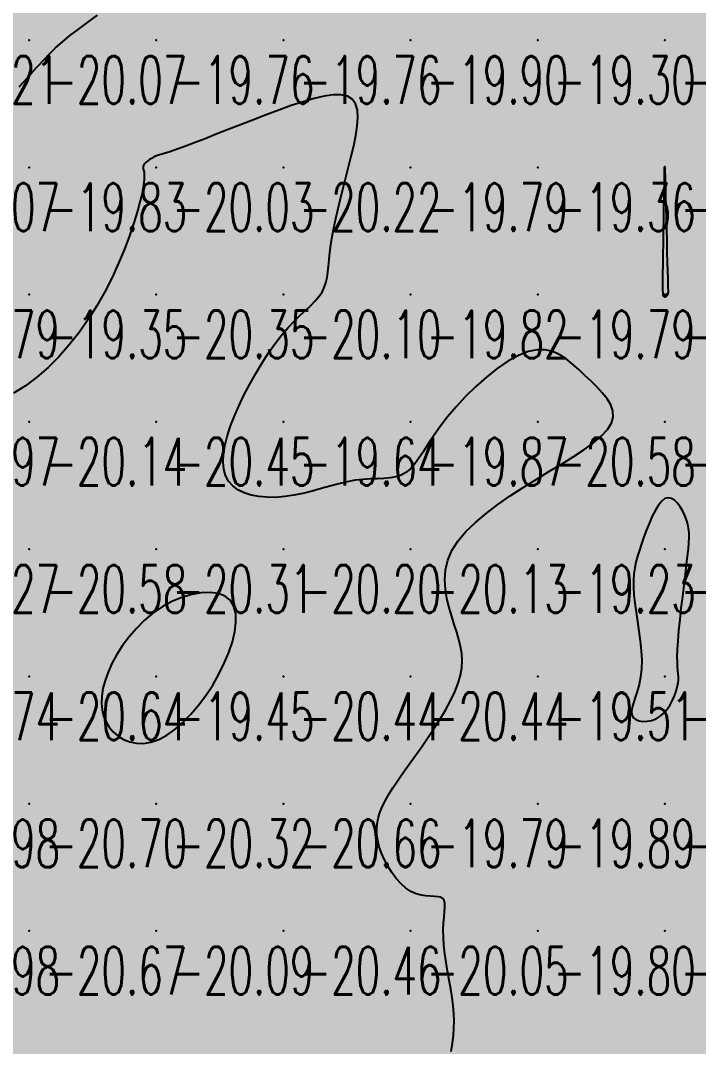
# Model space of a CAD drawing. Header units: millimetres. Extents: x 88261 to 90953, y 390274 to 392322.
# Drawn here: x 89189.6 to 89242.9, y 391238.2 to 391318.8 of the extents above; entities that cross this region are included whole.
import ezdxf
from ezdxf.enums import TextEntityAlignment as Align

# ---------------------------------------------------------------- set-up
doc = ezdxf.new("R2010")
doc.units = ezdxf.units.MM
doc.header["$LTSCALE"] = 25
for name, color, linetype in [('CN_03_00', 7, 'Continuous'), ('CN_04_00', 242, 'Continuous'), ('COTEAlt', 7, 'Continuous'), ('TN_COLORIAGE', 7, 'Continuous')]:
    doc.layers.add(name, color=color, linetype=linetype)
doc.styles.add('Simplex 1.0', font='Simplex.shx', dxfattribs={"width": 0.99, "height": 2.5})
doc.styles.get("Standard").update_dxf_attribs({"font": 'times.ttf'})

# ---------------------------------------------------------------- blocks, each defined once
blk = doc.blocks.new('COTE')
at = {"color": 0}
blk.add_point((0, 0), dxfattribs=at)
at = {"layer": 'COTEAlt'}
blk.add_attdef('ALT', text='', height=3.75, dxfattribs=at).set_placement((1.25, -1.25), align=Align.TOP_LEFT)

msp = doc.modelspace()

# ---------------------------------------------------------------- linework, layer by layer
at = {"layer": 'CN_03_00', "elevation": -19, "flags": 128}
msp.add_lwpolyline([(89240.308, 391297.084), (89240.338, 391297.098), (89240.368, 391297.117), (89240.399, 391297.138), (89240.428, 391297.163), (89240.455, 391297.19), (89240.479, 391297.218), (89240.498, 391297.248), (89240.512, 391297.282), (89240.522, 391297.336), (89240.526, 391297.427), (89240.526, 391297.573), (89240.522, 391297.795), (89240.514, 391298.108), (89240.502, 391298.533), (89240.486, 391299.087), (89240.467, 391299.78), (89240.446, 391300.583), (89240.424, 391301.459), (89240.401, 391302.37), (89240.378, 391303.28), (89240.356, 391304.15), (89240.336, 391304.943), (89240.319, 391305.623), (89240.306, 391306.16), (89240.295, 391306.564), (89240.288, 391306.855), (89240.283, 391307.051), (89240.279, 391307.172), (89240.276, 391307.235), (89240.274, 391307.261), (89240.273, 391307.268), (89240.271, 391307.271), (89240.268, 391307.275), (89240.265, 391307.278), (89240.262, 391307.28), (89240.258, 391307.282), (89240.254, 391307.283), (89240.249, 391307.284), (89240.244, 391307.282), (89240.239, 391307.28), (89240.233, 391307.276), (89240.227, 391307.272), (89240.222, 391307.267), (89240.217, 391307.261), (89240.213, 391307.256), (89240.209, 391307.25), (89240.207, 391307.245), (89240.206, 391307.237), (89240.206, 391307.209), (89240.206, 391307.144), (89240.205, 391307.02), (89240.203, 391306.819), (89240.199, 391306.521), (89240.193, 391306.106), (89240.184, 391305.556), (89240.172, 391304.859), (89240.157, 391304.046), (89240.14, 391303.155), (89240.123, 391302.225), (89240.107, 391301.293), (89240.092, 391300.4), (89240.08, 391299.584), (89240.072, 391298.882), (89240.069, 391298.326), (89240.07, 391297.903), (89240.075, 391297.597), (89240.083, 391297.387), (89240.093, 391297.254), (89240.105, 391297.179), (89240.119, 391297.142), (89240.133, 391297.125), (89240.147, 391297.112), (89240.162, 391297.099), (89240.178, 391297.088), (89240.195, 391297.079), (89240.213, 391297.073), (89240.233, 391297.069), (89240.255, 391297.07), (89240.28, 391297.075), (89240.308, 391297.084)], close=True, dxfattribs=at)
at = {"layer": 'CN_04_00', "elevation": -20, "flags": 128}
for points in [[(89189.46, 391313.578), (89190.006, 391314.174), (89190.498, 391314.718), (89190.956, 391315.223), (89191.399, 391315.701), (89191.848, 391316.163), (89192.323, 391316.621), (89192.843, 391317.086), (89193.429, 391317.571), (89194.095, 391318.084), (89194.835, 391318.624), (89195.639, 391319.188)], [(89223.438, 391237.772), (89223.543, 391238.414), (89223.616, 391239.016), (89223.657, 391239.596), (89223.667, 391240.169), (89223.645, 391240.75), (89223.592, 391241.357), (89223.51, 391242.001), (89223.405, 391242.675), (89223.287, 391243.369), (89223.166, 391244.07), (89223.05, 391244.768), (89222.95, 391245.453), (89222.873, 391246.112), (89222.829, 391246.735), (89222.825, 391247.312), (89222.848, 391247.839), (89222.886, 391248.313), (89222.924, 391248.731), (89222.949, 391249.09), (89222.946, 391249.387), (89222.901, 391249.62), (89222.801, 391249.785), (89222.635, 391249.884), (89222.408, 391249.933), (89222.129, 391249.953), (89221.808, 391249.963), (89221.454, 391249.986), (89221.075, 391250.041), (89220.681, 391250.15), (89220.282, 391250.331), (89219.884, 391250.601), (89219.498, 391250.95), (89219.128, 391251.362), (89218.782, 391251.823), (89218.468, 391252.318), (89218.192, 391252.832), (89217.962, 391253.349), (89217.785, 391253.854), (89217.665, 391254.336), (89217.6, 391254.794), (89217.587, 391255.233), (89217.621, 391255.656), (89217.697, 391256.066), (89217.812, 391256.467), (89217.962, 391256.862), (89218.142, 391257.256), (89218.349, 391257.651), (89218.584, 391258.055), (89218.847, 391258.474), (89219.14, 391258.916), (89219.465, 391259.386), (89219.822, 391259.892), (89220.213, 391260.44), (89220.64, 391261.038), (89221.101, 391261.689), (89221.582, 391262.383), (89222.067, 391263.107), (89222.542, 391263.847), (89222.989, 391264.591), (89223.393, 391265.324), (89223.737, 391266.034), (89224.006, 391266.708), (89224.188, 391267.336), (89224.287, 391267.926), (89224.315, 391268.489), (89224.279, 391269.038), (89224.189, 391269.583), (89224.055, 391270.136), (89223.886, 391270.71), (89223.692, 391271.315), (89223.485, 391271.961), (89223.284, 391272.643), (89223.112, 391273.355), (89222.994, 391274.09), (89222.95, 391274.842), (89223.005, 391275.603), (89223.181, 391276.367), (89223.501, 391277.127), (89223.979, 391277.878), (89224.603, 391278.617), (89225.348, 391279.342), (89226.193, 391280.052), (89227.116, 391280.746), (89228.094, 391281.422), (89229.105, 391282.079), (89230.127, 391282.715), (89231.137, 391283.329), (89232.114, 391283.922), (89233.036, 391284.496), (89233.881, 391285.053), (89234.626, 391285.593), (89235.25, 391286.118), (89235.732, 391286.63), (89236.048, 391287.13), (89236.186, 391287.619), (89236.161, 391288.101), (89235.998, 391288.574), (89235.721, 391289.043), (89235.355, 391289.507), (89234.925, 391289.968), (89234.454, 391290.429), (89233.966, 391290.89), (89233.482, 391291.349), (89232.996, 391291.788), (89232.499, 391292.185), (89231.98, 391292.518), (89231.43, 391292.765), (89230.84, 391292.904), (89230.198, 391292.913), (89229.496, 391292.769), (89228.729, 391292.46), (89227.912, 391292.003), (89227.067, 391291.424), (89226.214, 391290.751), (89225.376, 391290.01), (89224.572, 391289.227), (89223.824, 391288.429), (89223.154, 391287.642), (89222.575, 391286.889), (89222.078, 391286.181), (89221.646, 391285.525), (89221.263, 391284.926), (89220.913, 391284.393), (89220.577, 391283.932), (89220.242, 391283.55), (89219.889, 391283.254), (89219.504, 391283.046), (89219.087, 391282.913), (89218.637, 391282.835), (89218.154, 391282.796), (89217.638, 391282.776), (89217.091, 391282.758), (89216.513, 391282.723), (89215.903, 391282.654), (89215.263, 391282.536), (89214.598, 391282.379), (89213.913, 391282.196), (89213.212, 391282), (89212.5, 391281.806), (89211.783, 391281.626), (89211.066, 391281.475), (89210.353, 391281.366), (89209.651, 391281.311), (89208.97, 391281.312), (89208.32, 391281.371), (89207.713, 391281.49), (89207.16, 391281.671), (89206.672, 391281.913), (89206.259, 391282.219), (89205.933, 391282.59), (89205.701, 391283.027), (89205.563, 391283.526), (89205.511, 391284.085), (89205.541, 391284.699), (89205.648, 391285.365), (89205.827, 391286.08), (89206.072, 391286.839), (89206.378, 391287.639), (89206.739, 391288.474), (89207.148, 391289.332), (89207.596, 391290.196), (89208.074, 391291.051), (89208.574, 391291.882), (89209.088, 391292.674), (89209.607, 391293.41), (89210.122, 391294.075), (89210.627, 391294.659), (89211.112, 391295.17), (89211.573, 391295.621), (89212.003, 391296.025), (89212.396, 391296.394), (89212.744, 391296.743), (89213.043, 391297.082), (89213.284, 391297.427), (89213.465, 391297.788), (89213.595, 391298.17), (89213.686, 391298.578), (89213.749, 391299.017), (89213.798, 391299.489), (89213.843, 391300), (89213.897, 391300.554), (89213.971, 391301.154), (89214.076, 391301.804), (89214.21, 391302.498), (89214.368, 391303.231), (89214.546, 391303.998), (89214.74, 391304.791), (89214.946, 391305.606), (89215.16, 391306.436), (89215.376, 391307.275), (89215.59, 391308.116), (89215.786, 391308.942), (89215.948, 391309.736), (89216.059, 391310.48), (89216.104, 391311.156), (89216.064, 391311.746), (89215.924, 391312.233), (89215.667, 391312.598), (89215.281, 391312.83), (89214.774, 391312.937), (89214.159, 391312.933), (89213.448, 391312.832), (89212.655, 391312.649), (89211.79, 391312.398), (89210.868, 391312.092), (89209.901, 391311.747), (89208.902, 391311.375), (89207.889, 391310.987), (89206.883, 391310.594), (89205.903, 391310.207), (89204.968, 391309.836), (89204.097, 391309.491), (89203.311, 391309.183), (89202.627, 391308.921), (89202.061, 391308.715), (89201.602, 391308.556), (89201.233, 391308.437), (89200.939, 391308.348), (89200.703, 391308.28), (89200.51, 391308.223), (89200.343, 391308.17), (89200.187, 391308.109), (89200.028, 391308.035), (89199.869, 391307.949), (89199.715, 391307.853), (89199.572, 391307.75), (89199.445, 391307.645), (89199.341, 391307.54), (89199.263, 391307.438), (89199.219, 391307.343), (89199.21, 391307.254), (89199.227, 391307.156), (89199.257, 391307.028), (89199.287, 391306.854), (89199.305, 391306.612), (89199.297, 391306.285), (89199.25, 391305.852), (89199.153, 391305.296), (89198.994, 391304.603), (89198.773, 391303.787), (89198.49, 391302.869), (89198.147, 391301.869), (89197.745, 391300.808), (89197.285, 391299.706), (89196.769, 391298.584), (89196.197, 391297.463), (89195.572, 391296.361), (89194.895, 391295.29), (89194.171, 391294.26), (89193.403, 391293.282), (89192.594, 391292.364), (89191.747, 391291.518), (89190.866, 391290.752), (89189.953, 391290.078), (89189.016, 391289.502)]]:
    msp.add_lwpolyline(points, dxfattribs=at)
for points in [[(89240.176, 391264.365), (89240.436, 391264.667), (89240.663, 391265.004), (89240.855, 391265.361), (89241.014, 391265.725), (89241.14, 391266.083), (89241.232, 391266.419), (89241.291, 391266.721), (89241.318, 391266.98), (89241.32, 391267.213), (89241.306, 391267.444), (89241.281, 391267.695), (89241.256, 391267.989), (89241.236, 391268.349), (89241.231, 391268.799), (89241.247, 391269.36), (89241.291, 391270.047), (89241.36, 391270.839), (89241.446, 391271.703), (89241.546, 391272.609), (89241.653, 391273.526), (89241.762, 391274.424), (89241.866, 391275.27), (89241.961, 391276.034), (89242.041, 391276.694), (89242.103, 391277.257), (89242.144, 391277.74), (89242.163, 391278.16), (89242.156, 391278.533), (89242.12, 391278.877), (89242.054, 391279.206), (89241.955, 391279.539), (89241.82, 391279.886), (89241.654, 391280.233), (89241.462, 391280.56), (89241.247, 391280.848), (89241.015, 391281.077), (89240.77, 391281.228), (89240.517, 391281.28), (89240.26, 391281.215), (89240.004, 391281.019), (89239.751, 391280.708), (89239.503, 391280.305), (89239.263, 391279.83), (89239.033, 391279.307), (89238.814, 391278.757), (89238.61, 391278.204), (89238.421, 391277.668), (89238.252, 391277.166), (89238.103, 391276.691), (89237.978, 391276.23), (89237.88, 391275.769), (89237.811, 391275.294), (89237.775, 391274.793), (89237.773, 391274.253), (89237.809, 391273.659), (89237.883, 391273.003), (89237.984, 391272.296), (89238.099, 391271.553), (89238.214, 391270.789), (89238.317, 391270.019), (89238.394, 391269.259), (89238.432, 391268.523), (89238.417, 391267.828), (89238.342, 391267.185), (89238.221, 391266.597), (89238.075, 391266.064), (89237.923, 391265.585), (89237.786, 391265.16), (89237.683, 391264.789), (89237.635, 391264.472), (89237.662, 391264.208), (89237.777, 391263.998), (89237.971, 391263.842), (89238.227, 391263.742), (89238.53, 391263.698), (89238.863, 391263.711), (89239.21, 391263.784), (89239.555, 391263.917), (89239.881, 391264.111), (89240.176, 391264.365)], [(89201.07, 391262.624), (89201.708, 391263.076), (89202.344, 391263.629), (89202.97, 391264.268), (89203.575, 391264.98), (89204.151, 391265.751), (89204.687, 391266.565), (89205.174, 391267.41), (89205.602, 391268.27), (89205.962, 391269.128), (89206.241, 391269.965), (89206.431, 391270.763), (89206.519, 391271.504), (89206.497, 391272.17), (89206.352, 391272.742), (89206.075, 391273.201), (89205.661, 391273.535), (89205.126, 391273.744), (89204.496, 391273.835), (89203.792, 391273.812), (89203.038, 391273.682), (89202.257, 391273.451), (89201.473, 391273.124), (89200.709, 391272.708), (89199.984, 391272.209), (89199.307, 391271.64), (89198.681, 391271.016), (89198.11, 391270.351), (89197.598, 391269.659), (89197.148, 391268.955), (89196.766, 391268.253), (89196.454, 391267.567), (89196.217, 391266.91), (89196.053, 391266.285), (89195.961, 391265.692), (89195.941, 391265.133), (89195.992, 391264.609), (89196.111, 391264.12), (89196.298, 391263.668), (89196.552, 391263.254), (89196.871, 391262.879), (89197.25, 391262.555), (89197.682, 391262.291), (89198.162, 391262.1), (89198.684, 391261.993), (89199.242, 391261.981), (89199.829, 391262.075), (89200.441, 391262.287), (89201.07, 391262.624)]]:
    msp.add_lwpolyline(points, close=True, dxfattribs=at)
at = {"layer": 'TN_COLORIAGE', "color": 223}
for points in [[(89200.249, 391327.239, -20), (89191.582, 391327.239, -20), (89190.249, 391317.239, -20), (89190.249, 391323.784, -20)], [(89200.249, 391327.239, -20), (89200.249, 391322.219, -20), (89190.249, 391317.239, -20), (89192.519, 391317.239, -20)], [(89180.249, 391317.239, -20), (89188.73, 391325.721, -20), (89190.249, 391317.239, -20), (89190.249, 391323.784, -20)], [(89180.249, 391317.239, -20.072), (89180.249, 391307.239, -20.072), (89190.249, 391317.239, -20.072)], [(89180.249, 391307.239, -20), (89183.246, 391307.239, -20), (89190.249, 391317.239, -20), (89190.249, 391314.247, -20)], [(89192.519, 391317.239, -20.072), (89190.249, 391314.247, -20.072), (89190.249, 391317.239, -20.072)], [(89210.249, 391312.023, -20.217), (89217.091, 391314.082, -20.217), (89210.249, 391307.239, -20.217)], [(89215.386, 391307.239, -20.217), (89217.091, 391314.082, -20.217), (89210.249, 391307.239, -20.217)], [(89210.249, 391307.239, -20), (89210.249, 391312.023, -20), (89200.249, 391307.239, -20), (89201.317, 391308.307, -20)], [(89200.249, 391308.277, -20.028), (89198.808, 391307.239, -20.028), (89200.249, 391307.239, -20.028)], [(89200.249, 391308.277, -20.028), (89201.317, 391308.307, -20.028), (89200.249, 391307.239, -20.028)], [(89200.249, 391297.239, -20), (89196.775, 391297.239, -20), (89200.249, 391307.239, -20), (89199.834, 391306.824, -20)], [(89199.834, 391306.824, -20.028), (89198.808, 391307.239, -20.028), (89200.249, 391307.239, -20.028)], [(89200.249, 391307.239, -20.217), (89200.249, 391297.239, -20.217), (89210.249, 391307.239, -20.217)], [(89200.249, 391297.239, -20.217), (89210.249, 391297.239, -20.217), (89210.249, 391307.239, -20.217)], [(89210.249, 391307.239, -20), (89215.386, 391307.239, -20), (89210.249, 391297.239, -20), (89213.621, 391300.612, -20)], [(89213.621, 391300.612, -20.104), (89213.958, 391297.239, -20.104), (89210.249, 391297.239, -20.104)], [(89200.249, 391297.239, -20), (89196.775, 391297.239, -20), (89190.249, 391287.239, -20), (89190.249, 391288.998, -20)], [(89190.249, 391287.239, -20.347), (89200.249, 391287.239, -20.347), (89200.249, 391297.239, -20.347)], [(89200.249, 391297.239, -20.104), (89200.249, 391287.239, -20.104), (89210.249, 391297.239, -20.104)], [(89200.249, 391287.239, -20), (89205.781, 391287.239, -20), (89210.249, 391297.239, -20), (89210.249, 391294.993, -20)], [(89210.249, 391294.993, -20.104), (89213.958, 391297.239, -20.104), (89210.249, 391297.239, -20.104)], [(89230.249, 391294.627, -20.58), (89222.106, 391287.239, -20.58), (89230.249, 391287.239, -20.58)], [(89233.877, 391290.868, -20.58), (89230.249, 391294.627, -20.58), (89230.249, 391287.239, -20.58)], [(89233.877, 391290.868, -20.58), (89238.041, 391287.239, -20.58), (89230.249, 391287.239, -20.58)], [(89190.249, 391288.998, -20.139), (89181.949, 391287.239, -20.139), (89190.249, 391287.239, -20.139)], [(89180.249, 391277.239, -20), (89180.249, 391286.269, -20), (89190.249, 391287.239, -20), (89181.949, 391287.239, -20)], [(89180.249, 391277.239, -20.139), (89190.249, 391277.239, -20.139), (89190.249, 391287.239, -20.139)], [(89190.249, 391287.239, -20.446), (89190.249, 391277.239, -20.446), (89200.249, 391287.239, -20.446)], [(89190.249, 391277.239, -20.446), (89200.249, 391277.239, -20.446), (89200.249, 391287.239, -20.446)], [(89200.249, 391287.239, -20), (89205.781, 391287.239, -20), (89200.249, 391277.239, -20), (89204.892, 391281.882, -20)], [(89230.249, 391287.239, -20), (89222.106, 391287.239, -20), (89220.249, 391277.239, -20), (89220.249, 391282.266, -20)], [(89230.249, 391287.239, -20), (89230.249, 391282.953, -20), (89220.249, 391277.239, -20), (89221.723, 391277.239, -20)], [(89230.249, 391282.953, -20.58), (89238.041, 391287.239, -20.58), (89230.249, 391287.239, -20.58)], [(89210.249, 391280.774, -20.197), (89216.23, 391283.221, -20.197), (89210.249, 391277.239, -20.197)], [(89210.249, 391277.239, -20), (89216.23, 391283.221, -20), (89220.249, 391277.239, -20), (89220.249, 391282.266, -20)], [(89238.225, 391277.239, -20.196), (89240.249, 391282.68, -20.196), (89240.249, 391277.239, -20.196)], [(89242.339, 391279.329, -20.196), (89240.249, 391282.68, -20.196), (89240.249, 391277.239, -20.196)], [(89200.249, 391277.239, -20), (89204.892, 391281.882, -20), (89210.249, 391277.239, -20), (89210.249, 391280.774, -20)], [(89242.124, 391277.239, -20.196), (89242.339, 391279.329, -20.196), (89240.249, 391277.239, -20.196)], [(89180.249, 391277.239, -20.576), (89180.249, 391267.239, -20.576), (89190.249, 391277.239, -20.576)], [(89180.249, 391267.239, -20.576), (89190.249, 391267.239, -20.576), (89190.249, 391277.239, -20.576)], [(89190.249, 391277.239, -20.312), (89190.249, 391267.239, -20.312), (89200.249, 391277.239, -20.312)], [(89190.249, 391267.239, -20), (89195.656, 391267.239, -20), (89200.249, 391277.239, -20), (89200.249, 391273.604, -20)], [(89200.249, 391277.239, -20), (89200.249, 391273.604, -20), (89210.249, 391277.239, -20), (89207.601, 391274.591, -20)], [(89210.249, 391267.239, -20), (89205.799, 391267.239, -20), (89210.249, 391277.239, -20), (89207.601, 391274.591, -20)], [(89210.249, 391277.239, -20.134), (89210.249, 391267.239, -20.134), (89220.249, 391277.239, -20.134)], [(89210.249, 391267.239, -20.134), (89220.249, 391267.239, -20.134), (89220.249, 391277.239, -20.134)], [(89220.249, 391267.239, -20), (89223.862, 391270.853, -20), (89220.249, 391277.239, -20), (89221.723, 391277.239, -20)], [(89238.225, 391277.239, -20.196), (89237.378, 391274.368, -20.196), (89240.249, 391277.239, -20.196)], [(89240.249, 391277.239, -20), (89237.378, 391274.368, -20), (89240.249, 391267.239, -20), (89239.118, 391267.239, -20)], [(89240.249, 391277.239, -20), (89242.124, 391277.239, -20), (89240.249, 391267.239, -20), (89240.93, 391267.92, -20)], [(89223.862, 391270.853, -20.437), (89224.981, 391267.239, -20.437), (89220.249, 391267.239, -20.437)], [(89240.93, 391267.92, -20.062), (89241.641, 391267.239, -20.062), (89240.249, 391267.239, -20.062)], [(89180.249, 391267.239, -20.644), (89180.249, 391257.239, -20.644), (89190.249, 391267.239, -20.644)], [(89180.249, 391257.239, -20.644), (89190.249, 391257.239, -20.644), (89190.249, 391267.239, -20.644)], [(89190.249, 391257.239, -20), (89195.852, 391262.843, -20), (89190.249, 391267.239, -20), (89195.656, 391267.239, -20)], [(89210.249, 391267.239, -20), (89205.799, 391267.239, -20), (89200.249, 391257.239, -20), (89200.249, 391260.911, -20)], [(89200.249, 391257.239, -20.438), (89210.249, 391257.239, -20.438), (89210.249, 391267.239, -20.438)], [(89210.249, 391267.239, -20.437), (89210.249, 391257.239, -20.437), (89220.249, 391267.239, -20.437)], [(89210.249, 391257.239, -20), (89217.864, 391257.239, -20), (89220.249, 391267.239, -20), (89220.249, 391260.438, -20)], [(89224.981, 391267.239, -20.437), (89220.249, 391260.438, -20.437), (89220.249, 391267.239, -20.437)], [(89239.118, 391267.239, -20.062), (89236.651, 391263.641, -20.062), (89240.249, 391267.239, -20.062)], [(89236.651, 391263.641, -20.062), (89240.249, 391263.446, -20.062), (89240.249, 391267.239, -20.062)], [(89241.641, 391267.239, -20.062), (89240.249, 391263.446, -20.062), (89240.249, 391267.239, -20.062)], [(89190.249, 391257.239, -20), (89195.852, 391262.843, -20), (89200.249, 391257.239, -20), (89200.249, 391260.911, -20)], [(89180.249, 391257.239, -20.697), (89180.249, 391247.239, -20.697), (89190.249, 391257.239, -20.697)], [(89180.249, 391247.239, -20.697), (89190.249, 391247.239, -20.697), (89190.249, 391257.239, -20.697)], [(89190.249, 391257.239, -20.317), (89190.249, 391247.239, -20.317), (89200.249, 391257.239, -20.317)], [(89190.249, 391247.239, -20.317), (89200.249, 391247.239, -20.317), (89200.249, 391257.239, -20.317)], [(89200.249, 391257.239, -20.657), (89200.249, 391247.239, -20.657), (89210.249, 391257.239, -20.657)], [(89200.249, 391247.239, -20.657), (89210.249, 391247.239, -20.657), (89210.249, 391257.239, -20.657)], [(89210.249, 391257.239, -20), (89217.864, 391257.239, -20), (89210.249, 391247.239, -20), (89217.149, 391254.139, -20)], [(89210.249, 391247.239, -20), (89217.149, 391254.139, -20), (89220.249, 391247.239, -20), (89220.249, 391249.328, -20)], [(89220.249, 391249.328, -20.054), (89223.545, 391250.536, -20.054), (89220.249, 391247.239, -20.054)], [(89222.376, 391247.239, -20.054), (89223.545, 391250.536, -20.054), (89220.249, 391247.239, -20.054)], [(89180.249, 391247.239, -20.674), (89180.249, 391237.239, -20.674), (89190.249, 391247.239, -20.674)], [(89180.249, 391237.239, -20.674), (89190.249, 391237.239, -20.674), (89190.249, 391247.239, -20.674)], [(89190.249, 391247.239, -20.092), (89190.249, 391237.239, -20.092), (89200.249, 391247.239, -20.092)], [(89190.249, 391237.239, -20.092), (89200.249, 391237.239, -20.092), (89200.249, 391247.239, -20.092)], [(89200.249, 391247.239, -20.458), (89200.249, 391237.239, -20.458), (89210.249, 391247.239, -20.458)], [(89200.249, 391237.239, -20.458), (89210.249, 391237.239, -20.458), (89210.249, 391247.239, -20.458)], [(89210.249, 391247.239, -20.054), (89210.249, 391237.239, -20.054), (89220.249, 391247.239, -20.054)], [(89210.249, 391237.239, -20.054), (89220.249, 391237.239, -20.054), (89220.249, 391247.239, -20.054)], [(89220.249, 391237.239, -20), (89223.926, 391240.916, -20), (89220.249, 391247.239, -20), (89222.376, 391247.239, -20)], [(89223.475, 391237.239, -20.117), (89223.926, 391240.916, -20.117), (89220.249, 391237.239, -20.117)]]:
    msp.add_solid(points, dxfattribs=at)
at = {"layer": 'TN_COLORIAGE', "color": 213}
for points in [[(89207.89, 391327.239, -19.756), (89200.249, 391322.219, -19.756), (89210.249, 391327.239, -19.756), (89200.249, 391317.239, -19.756)], [(89200.249, 391317.239, -19.924), (89210.249, 391317.239, -19.924), (89210.249, 391327.239, -19.924)], [(89210.249, 391327.239, -19.571), (89210.249, 391317.239, -19.571), (89220.249, 391327.239, -19.571)], [(89210.249, 391317.239, -19.571), (89220.249, 391317.239, -19.571), (89220.249, 391327.239, -19.571)], [(89220.249, 391327.239, -19.522), (89220.249, 391317.239, -19.522), (89230.249, 391327.239, -19.522)], [(89220.249, 391317.239, -19.522), (89230.249, 391317.239, -19.522), (89230.249, 391327.239, -19.522)], [(89230.249, 391327.239, -19.694), (89230.249, 391317.239, -19.694), (89240.249, 391327.239, -19.694)], [(89230.249, 391317.239, -19.694), (89240.249, 391317.239, -19.694), (89240.249, 391327.239, -19.694)], [(89240.249, 391327.239, -19.597), (89240.249, 391317.239, -19.597), (89250.249, 391327.239, -19.597)], [(89240.249, 391317.239, -19.597), (89250.249, 391317.239, -19.597), (89250.249, 391327.239, -19.597)], [(89192.519, 391317.239, -19.756), (89200.249, 391322.219, -19.756), (89200.249, 391317.239, -19.756)], [(89190.249, 391314.247, -19.756), (89192.519, 391317.239, -19.756), (89190.249, 391307.239, -19.756), (89200.249, 391317.239, -19.756)], [(89198.808, 391307.239, -19.756), (89200.249, 391308.277, -19.756), (89190.249, 391307.239, -19.756), (89200.249, 391317.239, -19.756)], [(89201.317, 391308.307, -19.756), (89200.249, 391308.277, -19.756), (89210.249, 391317.239, -19.756), (89200.249, 391317.239, -19.756)], [(89201.317, 391308.307, -19.764), (89210.249, 391312.023, -19.764), (89210.249, 391317.239, -19.764)], [(89217.091, 391314.082, -19.764), (89210.249, 391312.023, -19.764), (89220.249, 391317.239, -19.764), (89210.249, 391317.239, -19.764)], [(89217.091, 391314.082, -19.795), (89215.386, 391307.239, -19.795), (89220.249, 391317.239, -19.795), (89220.249, 391307.239, -19.795)], [(89220.249, 391317.239, -19.3), (89220.249, 391307.239, -19.3), (89230.249, 391317.239, -19.3)], [(89220.249, 391307.239, -19.3), (89230.249, 391307.239, -19.3), (89230.249, 391317.239, -19.3)], [(89230.249, 391317.239, -19.352), (89230.249, 391307.239, -19.352), (89240.249, 391317.239, -19.352)], [(89230.249, 391307.239, -19), (89240.193, 391307.239, -19), (89240.249, 391317.239, -19), (89240.249, 391307.297, -19)], [(89250.249, 391317.239, -19), (89240.277, 391307.268, -19), (89240.249, 391317.239, -19), (89240.249, 391307.297, -19)], [(89250.249, 391317.239, -19), (89240.277, 391307.268, -19), (89250.249, 391307.239, -19), (89240.279, 391307.239, -19)], [(89190.249, 391314.247, -19.832), (89183.246, 391307.239, -19.832), (89190.249, 391307.239, -19.832)], [(89183.246, 391307.239, -19.791), (89180.249, 391304.676, -19.791), (89190.249, 391307.239, -19.791), (89180.249, 391297.239, -19.791)], [(89180.249, 391297.239, -19.832), (89190.249, 391297.239, -19.832), (89190.249, 391307.239, -19.832)], [(89198.808, 391307.239, -19.348), (89199.834, 391306.824, -19.348), (89190.249, 391307.239, -19.348), (89190.249, 391297.239, -19.348)], [(89213.621, 391300.612, -19.795), (89215.386, 391307.239, -19.795), (89220.249, 391307.239, -19.795)], [(89213.958, 391297.239, -19.795), (89213.621, 391300.612, -19.795), (89220.249, 391297.239, -19.795), (89220.249, 391307.239, -19.795)], [(89220.249, 391307.239, -19.361), (89220.249, 391297.239, -19.361), (89230.249, 391307.239, -19.361)], [(89220.249, 391297.239, -19.361), (89230.249, 391297.239, -19.361), (89230.249, 391307.239, -19.361)], [(89230.249, 391297.239, -19), (89240.223, 391307.214, -19), (89230.249, 391307.239, -19), (89240.193, 391307.239, -19)], [(89240.02, 391297.239, -19.795), (89240.223, 391307.214, -19.795), (89230.249, 391297.239, -19.795)], [(89240.521, 391297.511, -19.667), (89240.279, 391307.239, -19.667), (89250.249, 391307.239, -19.667)], [(89250.249, 391307.239, -19), (89240.521, 391297.511, -19), (89250.249, 391297.239, -19), (89240.555, 391297.239, -19)], [(89199.834, 391306.824, -19.348), (89196.775, 391297.239, -19.348), (89190.249, 391297.239, -19.348)], [(89180.249, 391297.239, -19.348), (89180.249, 391287.239, -19.348), (89190.249, 391297.239, -19.348)], [(89181.949, 391287.239, -19.348), (89190.249, 391288.998, -19.348), (89180.249, 391287.239, -19.348), (89190.249, 391297.239, -19.348)], [(89190.249, 391288.998, -19.348), (89196.775, 391297.239, -19.348), (89190.249, 391297.239, -19.348)], [(89213.958, 391297.239, -19.64), (89210.249, 391294.993, -19.64), (89220.249, 391297.239, -19.64), (89210.249, 391287.239, -19.64)], [(89210.249, 391287.239, -19.823), (89220.249, 391287.239, -19.823), (89220.249, 391297.239, -19.823)], [(89220.249, 391297.239, -19.795), (89220.249, 391287.239, -19.795), (89230.249, 391297.239, -19.795)], [(89222.106, 391287.239, -19.795), (89230.249, 391294.627, -19.795), (89220.249, 391287.239, -19.795), (89230.249, 391297.239, -19.795)], [(89230.249, 391294.627, -19), (89233.877, 391290.868, -19), (89230.249, 391297.239, -19), (89240.132, 391297.123, -19)], [(89240.132, 391297.123, -19.795), (89240.02, 391297.239, -19.795), (89230.249, 391297.239, -19.795)], [(89238.041, 391287.239, -19), (89233.877, 391290.868, -19), (89240.249, 391287.239, -19), (89240.132, 391297.123, -19)], [(89240.132, 391297.123, -19.836), (89240.249, 391297.021, -19.836), (89240.249, 391287.239, -19.836)], [(89240.249, 391287.239, -19), (89240.249, 391297.021, -19), (89250.249, 391297.239, -19), (89240.555, 391297.239, -19)], [(89240.249, 391287.239, -19.59), (89250.249, 391287.239, -19.59), (89250.249, 391297.239, -19.59)], [(89210.249, 391294.993, -19.64), (89205.781, 391287.239, -19.64), (89210.249, 391287.239, -19.64)], [(89204.892, 391281.882, -19.64), (89205.781, 391287.239, -19.64), (89210.249, 391287.239, -19.64)], [(89210.249, 391280.774, -19.64), (89204.892, 391281.882, -19.64), (89210.249, 391287.239, -19.64)], [(89216.23, 391283.221, -19.64), (89210.249, 391280.774, -19.64), (89220.249, 391287.239, -19.64), (89210.249, 391287.239, -19.64)], [(89220.249, 391282.266, -19.868), (89216.23, 391283.221, -19.868), (89220.249, 391287.239, -19.868)], [(89220.249, 391282.266, -19.868), (89222.106, 391287.239, -19.868), (89220.249, 391287.239, -19.868)], [(89238.041, 391287.239, -19.227), (89230.249, 391282.953, -19.227), (89240.249, 391287.239, -19.227), (89230.249, 391277.239, -19.227)], [(89240.249, 391282.68, -19.227), (89238.225, 391277.239, -19.227), (89240.249, 391287.239, -19.227), (89230.249, 391277.239, -19.227)], [(89240.249, 391282.68, -19.258), (89242.339, 391279.329, -19.258), (89240.249, 391287.239, -19.258), (89250.249, 391287.239, -19.258)], [(89242.339, 391279.329, -19.15), (89242.124, 391277.239, -19.15), (89250.249, 391287.239, -19.15), (89250.249, 391277.239, -19.15)], [(89221.723, 391277.239, -19.227), (89230.249, 391282.953, -19.227), (89230.249, 391277.239, -19.227)], [(89221.723, 391277.239, -19.227), (89223.862, 391270.853, -19.227), (89230.249, 391277.239, -19.227)], [(89224.981, 391267.239, -19.227), (89223.862, 391270.853, -19.227), (89230.249, 391267.239, -19.227), (89230.249, 391277.239, -19.227)], [(89237.378, 391274.368, -19.227), (89238.225, 391277.239, -19.227), (89230.249, 391267.239, -19.227), (89230.249, 391277.239, -19.227)], [(89240.93, 391267.92, -19.15), (89242.124, 391277.239, -19.15), (89250.249, 391277.239, -19.15)], [(89241.641, 391267.239, -19.15), (89240.93, 391267.92, -19.15), (89250.249, 391267.239, -19.15), (89250.249, 391277.239, -19.15)], [(89207.601, 391274.591, -19.453), (89200.249, 391273.604, -19.453), (89200.249, 391267.239, -19.453)], [(89207.601, 391274.591, -19.453), (89205.799, 391267.239, -19.453), (89200.249, 391267.239, -19.453)], [(89239.118, 391267.239, -19.513), (89237.378, 391274.368, -19.513), (89230.249, 391267.239, -19.513)], [(89200.249, 391273.604, -19.453), (89195.656, 391267.239, -19.453), (89200.249, 391267.239, -19.453)], [(89195.656, 391267.239, -19.453), (89195.852, 391262.843, -19.453), (89200.249, 391267.239, -19.453)], [(89200.249, 391260.911, -19.453), (89195.852, 391262.843, -19.453), (89200.249, 391267.239, -19.453)], [(89200.249, 391260.911, -19.453), (89205.799, 391267.239, -19.453), (89200.249, 391267.239, -19.453)], [(89220.249, 391260.438, -19.513), (89224.981, 391267.239, -19.513), (89220.249, 391257.239, -19.513), (89230.249, 391267.239, -19.513)], [(89220.249, 391257.239, -19.513), (89230.249, 391257.239, -19.513), (89230.249, 391267.239, -19.513)], [(89236.651, 391263.641, -19.513), (89239.118, 391267.239, -19.513), (89230.249, 391257.239, -19.513), (89230.249, 391267.239, -19.513)], [(89240.249, 391263.446, -19.616), (89241.641, 391267.239, -19.616), (89240.249, 391257.239, -19.616), (89250.249, 391267.239, -19.616)], [(89240.249, 391257.239, -19.616), (89250.249, 391257.239, -19.616), (89250.249, 391267.239, -19.616)], [(89240.249, 391263.446, -19.89), (89236.651, 391263.641, -19.89), (89240.249, 391257.239, -19.89), (89230.249, 391257.239, -19.89)], [(89220.249, 391260.438, -19.794), (89217.864, 391257.239, -19.794), (89220.249, 391257.239, -19.794)], [(89217.149, 391254.139, -19.794), (89217.864, 391257.239, -19.794), (89220.249, 391257.239, -19.794)], [(89220.249, 391249.328, -19.794), (89217.149, 391254.139, -19.794), (89220.249, 391257.239, -19.794)], [(89223.545, 391250.536, -19.794), (89220.249, 391249.328, -19.794), (89230.249, 391257.239, -19.794), (89220.249, 391257.239, -19.794)], [(89223.545, 391250.536, -19.799), (89222.376, 391247.239, -19.799), (89230.249, 391257.239, -19.799), (89230.249, 391247.239, -19.799)], [(89230.249, 391257.239, -19.898), (89230.249, 391247.239, -19.898), (89240.249, 391257.239, -19.898)], [(89230.249, 391247.239, -19.898), (89240.249, 391247.239, -19.898), (89240.249, 391257.239, -19.898)], [(89240.249, 391257.239, -19.789), (89240.249, 391247.239, -19.789), (89250.249, 391257.239, -19.789)], [(89250.249, 391252.805, -19.501), (89246.78, 391247.239, -19.501), (89250.249, 391257.239, -19.501), (89240.249, 391247.239, -19.501)], [(89222.376, 391247.239, -19.799), (89223.926, 391240.916, -19.799), (89230.249, 391247.239, -19.799)], [(89223.926, 391240.916, -19.755), (89223.475, 391237.239, -19.755), (89230.249, 391247.239, -19.755), (89230.249, 391237.239, -19.755)], [(89230.249, 391247.239, -19.501), (89230.249, 391237.239, -19.501), (89240.249, 391247.239, -19.501)], [(89230.249, 391237.239, -19.501), (89240.249, 391237.239, -19.501), (89240.249, 391247.239, -19.501)], [(89245.957, 391242.947, -19.501), (89246.78, 391247.239, -19.501), (89240.249, 391237.239, -19.501), (89240.249, 391247.239, -19.501)], [(89250.249, 391239.536, -19.647), (89245.957, 391242.947, -19.647), (89250.249, 391237.239, -19.647), (89240.249, 391237.239, -19.647)]]:
    msp.add_solid(points, dxfattribs=at)
at = {"layer": 'TN_COLORIAGE', "color": 203}
for points in [[(89240.223, 391307.214, -18.981), (89240.02, 391297.239, -18.981), (89240.249, 391307.239, -18.981), (89240.249, 391297.239, -18.981)], [(89240.249, 391307.297, -18.998), (89240.193, 391307.239, -18.998), (89240.249, 391307.239, -18.998)], [(89240.193, 391307.239, -18.998), (89240.223, 391307.214, -18.998), (89240.249, 391307.239, -18.998)], [(89240.249, 391307.297, -18.998), (89240.277, 391307.268, -18.998), (89240.249, 391307.239, -18.998)], [(89240.279, 391307.239, -18.998), (89240.277, 391307.268, -18.998), (89240.249, 391307.239, -18.998)], [(89240.279, 391307.239, -18.981), (89240.521, 391297.511, -18.981), (89240.249, 391307.239, -18.981), (89240.249, 391297.239, -18.981)], [(89240.02, 391297.239, -18.981), (89240.132, 391297.123, -18.981), (89240.249, 391297.239, -18.981)], [(89240.249, 391297.021, -18.981), (89240.132, 391297.123, -18.981), (89240.249, 391297.239, -18.981)], [(89240.555, 391297.239, -18.981), (89240.521, 391297.511, -18.981), (89240.249, 391297.239, -18.981)], [(89240.555, 391297.239, -18.981), (89240.249, 391297.021, -18.981), (89240.249, 391297.239, -18.981)]]:
    msp.add_solid(points, dxfattribs=at)

# ---------------------------------------------------------------- block references
at = {"layer": 'COTEAlt'}
ref = msp.add_blockref('COTE', (89180.249, 391317.239), dxfattribs=at)
ref.add_attrib('ALT', '-20.21', dxfattribs={"height": 3.75, "style": 'Simplex 1.0', "width": 0.6}).set_placement((89181.499, 391315.989), align=Align.TOP_LEFT)
ref = msp.add_blockref('COTE', (89190.249, 391317.239), dxfattribs=at)
ref.add_attrib('ALT', '-20.07', dxfattribs={"height": 3.75, "style": 'Simplex 1.0', "width": 0.6}).set_placement((89191.499, 391315.989), align=Align.TOP_LEFT)
ref = msp.add_blockref('COTE', (89200.249, 391317.239), dxfattribs=at)
ref.add_attrib('ALT', '-19.76', dxfattribs={"height": 3.75, "style": 'Simplex 1.0', "width": 0.6}).set_placement((89201.499, 391315.989), align=Align.TOP_LEFT)
ref = msp.add_blockref('COTE', (89210.249, 391317.239), dxfattribs=at)
ref.add_attrib('ALT', '-19.76', dxfattribs={"height": 3.75, "style": 'Simplex 1.0', "width": 0.6}).set_placement((89211.499, 391315.989), align=Align.TOP_LEFT)
ref = msp.add_blockref('COTE', (89220.249, 391317.239), dxfattribs=at)
ref.add_attrib('ALT', '-19.90', dxfattribs={"height": 3.75, "style": 'Simplex 1.0', "width": 0.6}).set_placement((89221.499, 391315.989), align=Align.TOP_LEFT)
ref = msp.add_blockref('COTE', (89230.249, 391317.239), dxfattribs=at)
ref.add_attrib('ALT', '-19.30', dxfattribs={"height": 3.75, "style": 'Simplex 1.0', "width": 0.6}).set_placement((89231.499, 391315.989), align=Align.TOP_LEFT)
ref = msp.add_blockref('COTE', (89240.249, 391317.239), dxfattribs=at)
ref.add_attrib('ALT', '-19.35', dxfattribs={"height": 3.75, "style": 'Simplex 1.0', "width": 0.6}).set_placement((89241.499, 391315.989), align=Align.TOP_LEFT)
ref = msp.add_blockref('COTE', (89180.249, 391307.239), dxfattribs=at)
ref.add_attrib('ALT', '-20.07', dxfattribs={"height": 3.75, "style": 'Simplex 1.0', "width": 0.6}).set_placement((89181.499, 391305.989), align=Align.TOP_LEFT)
ref = msp.add_blockref('COTE', (89190.249, 391307.239), dxfattribs=at)
ref.add_attrib('ALT', '-19.83', dxfattribs={"height": 3.75, "style": 'Simplex 1.0', "width": 0.6}).set_placement((89191.499, 391305.989), align=Align.TOP_LEFT)
ref = msp.add_blockref('COTE', (89200.249, 391307.239), dxfattribs=at)
ref.add_attrib('ALT', '-20.03', dxfattribs={"height": 3.75, "style": 'Simplex 1.0', "width": 0.6}).set_placement((89201.499, 391305.989), align=Align.TOP_LEFT)
ref = msp.add_blockref('COTE', (89210.249, 391307.239), dxfattribs=at)
ref.add_attrib('ALT', '-20.22', dxfattribs={"height": 3.75, "style": 'Simplex 1.0', "width": 0.6}).set_placement((89211.499, 391305.989), align=Align.TOP_LEFT)
ref = msp.add_blockref('COTE', (89220.249, 391307.239), dxfattribs=at)
ref.add_attrib('ALT', '-19.79', dxfattribs={"height": 3.75, "style": 'Simplex 1.0', "width": 0.6}).set_placement((89221.499, 391305.989), align=Align.TOP_LEFT)
ref = msp.add_blockref('COTE', (89230.249, 391307.239), dxfattribs=at)
ref.add_attrib('ALT', '-19.36', dxfattribs={"height": 3.75, "style": 'Simplex 1.0', "width": 0.6}).set_placement((89231.499, 391305.989), align=Align.TOP_LEFT)
ref = msp.add_blockref('COTE', (89240.249, 391307.239), dxfattribs=at)
ref.add_attrib('ALT', '-19.00', dxfattribs={"height": 3.75, "style": 'Simplex 1.0', "width": 0.6}).set_placement((89241.499, 391305.989), align=Align.TOP_LEFT)
ref = msp.add_blockref('COTE', (89180.249, 391297.239), dxfattribs=at)
ref.add_attrib('ALT', '-19.79', dxfattribs={"height": 3.75, "style": 'Simplex 1.0', "width": 0.6}).set_placement((89181.499, 391295.989), align=Align.TOP_LEFT)
ref = msp.add_blockref('COTE', (89190.249, 391297.239), dxfattribs=at)
ref.add_attrib('ALT', '-19.35', dxfattribs={"height": 3.75, "style": 'Simplex 1.0', "width": 0.6}).set_placement((89191.499, 391295.989), align=Align.TOP_LEFT)
ref = msp.add_blockref('COTE', (89200.249, 391297.239), dxfattribs=at)
ref.add_attrib('ALT', '-20.35', dxfattribs={"height": 3.75, "style": 'Simplex 1.0', "width": 0.6}).set_placement((89201.499, 391295.989), align=Align.TOP_LEFT)
ref = msp.add_blockref('COTE', (89210.249, 391297.239), dxfattribs=at)
ref.add_attrib('ALT', '-20.10', dxfattribs={"height": 3.75, "style": 'Simplex 1.0', "width": 0.6}).set_placement((89211.499, 391295.989), align=Align.TOP_LEFT)
ref = msp.add_blockref('COTE', (89220.249, 391297.239), dxfattribs=at)
ref.add_attrib('ALT', '-19.82', dxfattribs={"height": 3.75, "style": 'Simplex 1.0', "width": 0.6}).set_placement((89221.499, 391295.989), align=Align.TOP_LEFT)
ref = msp.add_blockref('COTE', (89230.249, 391297.239), dxfattribs=at)
ref.add_attrib('ALT', '-19.79', dxfattribs={"height": 3.75, "style": 'Simplex 1.0', "width": 0.6}).set_placement((89231.499, 391295.989), align=Align.TOP_LEFT)
ref = msp.add_blockref('COTE', (89240.249, 391297.239), dxfattribs=at)
ref.add_attrib('ALT', '-18.98', dxfattribs={"height": 3.75, "style": 'Simplex 1.0', "width": 0.6}).set_placement((89241.499, 391295.989), align=Align.TOP_LEFT)
ref = msp.add_blockref('COTE', (89180.249, 391287.239), dxfattribs=at)
ref.add_attrib('ALT', '-19.97', dxfattribs={"height": 3.75, "style": 'Simplex 1.0', "width": 0.6}).set_placement((89181.499, 391285.989), align=Align.TOP_LEFT)
ref = msp.add_blockref('COTE', (89190.249, 391287.239), dxfattribs=at)
ref.add_attrib('ALT', '-20.14', dxfattribs={"height": 3.75, "style": 'Simplex 1.0', "width": 0.6}).set_placement((89191.499, 391285.989), align=Align.TOP_LEFT)
ref = msp.add_blockref('COTE', (89200.249, 391287.239), dxfattribs=at)
ref.add_attrib('ALT', '-20.45', dxfattribs={"height": 3.75, "style": 'Simplex 1.0', "width": 0.6}).set_placement((89201.499, 391285.989), align=Align.TOP_LEFT)
ref = msp.add_blockref('COTE', (89210.249, 391287.239), dxfattribs=at)
ref.add_attrib('ALT', '-19.64', dxfattribs={"height": 3.75, "style": 'Simplex 1.0', "width": 0.6}).set_placement((89211.499, 391285.989), align=Align.TOP_LEFT)
ref = msp.add_blockref('COTE', (89220.249, 391287.239), dxfattribs=at)
ref.add_attrib('ALT', '-19.87', dxfattribs={"height": 3.75, "style": 'Simplex 1.0', "width": 0.6}).set_placement((89221.499, 391285.989), align=Align.TOP_LEFT)
ref = msp.add_blockref('COTE', (89230.249, 391287.239), dxfattribs=at)
ref.add_attrib('ALT', '-20.58', dxfattribs={"height": 3.75, "style": 'Simplex 1.0', "width": 0.6}).set_placement((89231.499, 391285.989), align=Align.TOP_LEFT)
ref = msp.add_blockref('COTE', (89240.249, 391287.239), dxfattribs=at)
ref.add_attrib('ALT', '-19.84', dxfattribs={"height": 3.75, "style": 'Simplex 1.0', "width": 0.6}).set_placement((89241.499, 391285.989), align=Align.TOP_LEFT)
ref = msp.add_blockref('COTE', (89180.249, 391277.239), dxfattribs=at)
ref.add_attrib('ALT', '-20.27', dxfattribs={"height": 3.75, "style": 'Simplex 1.0', "width": 0.6}).set_placement((89181.499, 391275.989), align=Align.TOP_LEFT)
ref = msp.add_blockref('COTE', (89190.249, 391277.239), dxfattribs=at)
ref.add_attrib('ALT', '-20.58', dxfattribs={"height": 3.75, "style": 'Simplex 1.0', "width": 0.6}).set_placement((89191.499, 391275.989), align=Align.TOP_LEFT)
ref = msp.add_blockref('COTE', (89200.249, 391277.239), dxfattribs=at)
ref.add_attrib('ALT', '-20.31', dxfattribs={"height": 3.75, "style": 'Simplex 1.0', "width": 0.6}).set_placement((89201.499, 391275.989), align=Align.TOP_LEFT)
ref = msp.add_blockref('COTE', (89210.249, 391277.239), dxfattribs=at)
ref.add_attrib('ALT', '-20.20', dxfattribs={"height": 3.75, "style": 'Simplex 1.0', "width": 0.6}).set_placement((89211.499, 391275.989), align=Align.TOP_LEFT)
ref = msp.add_blockref('COTE', (89220.249, 391277.239), dxfattribs=at)
ref.add_attrib('ALT', '-20.13', dxfattribs={"height": 3.75, "style": 'Simplex 1.0', "width": 0.6}).set_placement((89221.499, 391275.989), align=Align.TOP_LEFT)
ref = msp.add_blockref('COTE', (89230.249, 391277.239), dxfattribs=at)
ref.add_attrib('ALT', '-19.23', dxfattribs={"height": 3.75, "style": 'Simplex 1.0', "width": 0.6}).set_placement((89231.499, 391275.989), align=Align.TOP_LEFT)
ref = msp.add_blockref('COTE', (89240.249, 391277.239), dxfattribs=at)
ref.add_attrib('ALT', '-20.20', dxfattribs={"height": 3.75, "style": 'Simplex 1.0', "width": 0.6}).set_placement((89241.499, 391275.989), align=Align.TOP_LEFT)
ref = msp.add_blockref('COTE', (89180.249, 391267.239), dxfattribs=at)
ref.add_attrib('ALT', '-20.74', dxfattribs={"height": 3.75, "style": 'Simplex 1.0', "width": 0.6}).set_placement((89181.499, 391265.989), align=Align.TOP_LEFT)
ref = msp.add_blockref('COTE', (89190.249, 391267.239), dxfattribs=at)
ref.add_attrib('ALT', '-20.64', dxfattribs={"height": 3.75, "style": 'Simplex 1.0', "width": 0.6}).set_placement((89191.499, 391265.989), align=Align.TOP_LEFT)
ref = msp.add_blockref('COTE', (89200.249, 391267.239), dxfattribs=at)
ref.add_attrib('ALT', '-19.45', dxfattribs={"height": 3.75, "style": 'Simplex 1.0', "width": 0.6}).set_placement((89201.499, 391265.989), align=Align.TOP_LEFT)
ref = msp.add_blockref('COTE', (89210.249, 391267.239), dxfattribs=at)
ref.add_attrib('ALT', '-20.44', dxfattribs={"height": 3.75, "style": 'Simplex 1.0', "width": 0.6}).set_placement((89211.499, 391265.989), align=Align.TOP_LEFT)
ref = msp.add_blockref('COTE', (89220.249, 391267.239), dxfattribs=at)
ref.add_attrib('ALT', '-20.44', dxfattribs={"height": 3.75, "style": 'Simplex 1.0', "width": 0.6}).set_placement((89221.499, 391265.989), align=Align.TOP_LEFT)
ref = msp.add_blockref('COTE', (89230.249, 391267.239), dxfattribs=at)
ref.add_attrib('ALT', '-19.51', dxfattribs={"height": 3.75, "style": 'Simplex 1.0', "width": 0.6}).set_placement((89231.499, 391265.989), align=Align.TOP_LEFT)
ref = msp.add_blockref('COTE', (89240.249, 391267.239), dxfattribs=at)
ref.add_attrib('ALT', '-20.06', dxfattribs={"height": 3.75, "style": 'Simplex 1.0', "width": 0.6}).set_placement((89241.499, 391265.989), align=Align.TOP_LEFT)
ref = msp.add_blockref('COTE', (89180.249, 391257.239), dxfattribs=at)
ref.add_attrib('ALT', '-20.98', dxfattribs={"height": 3.75, "style": 'Simplex 1.0', "width": 0.6}).set_placement((89181.499, 391255.989), align=Align.TOP_LEFT)
ref = msp.add_blockref('COTE', (89190.249, 391257.239), dxfattribs=at)
ref.add_attrib('ALT', '-20.70', dxfattribs={"height": 3.75, "style": 'Simplex 1.0', "width": 0.6}).set_placement((89191.499, 391255.989), align=Align.TOP_LEFT)
ref = msp.add_blockref('COTE', (89200.249, 391257.239), dxfattribs=at)
ref.add_attrib('ALT', '-20.32', dxfattribs={"height": 3.75, "style": 'Simplex 1.0', "width": 0.6}).set_placement((89201.499, 391255.989), align=Align.TOP_LEFT)
ref = msp.add_blockref('COTE', (89210.249, 391257.239), dxfattribs=at)
ref.add_attrib('ALT', '-20.66', dxfattribs={"height": 3.75, "style": 'Simplex 1.0', "width": 0.6}).set_placement((89211.499, 391255.989), align=Align.TOP_LEFT)
ref = msp.add_blockref('COTE', (89220.249, 391257.239), dxfattribs=at)
ref.add_attrib('ALT', '-19.79', dxfattribs={"height": 3.75, "style": 'Simplex 1.0', "width": 0.6}).set_placement((89221.499, 391255.989), align=Align.TOP_LEFT)
ref = msp.add_blockref('COTE', (89230.249, 391257.239), dxfattribs=at)
ref.add_attrib('ALT', '-19.89', dxfattribs={"height": 3.75, "style": 'Simplex 1.0', "width": 0.6}).set_placement((89231.499, 391255.989), align=Align.TOP_LEFT)
ref = msp.add_blockref('COTE', (89240.249, 391257.239), dxfattribs=at)
ref.add_attrib('ALT', '-19.90', dxfattribs={"height": 3.75, "style": 'Simplex 1.0', "width": 0.6}).set_placement((89241.499, 391255.989), align=Align.TOP_LEFT)
ref = msp.add_blockref('COTE', (89180.249, 391247.239), dxfattribs=at)
ref.add_attrib('ALT', '-20.98', dxfattribs={"height": 3.75, "style": 'Simplex 1.0', "width": 0.6}).set_placement((89181.499, 391245.989), align=Align.TOP_LEFT)
ref = msp.add_blockref('COTE', (89190.249, 391247.239), dxfattribs=at)
ref.add_attrib('ALT', '-20.67', dxfattribs={"height": 3.75, "style": 'Simplex 1.0', "width": 0.6}).set_placement((89191.499, 391245.989), align=Align.TOP_LEFT)
ref = msp.add_blockref('COTE', (89200.249, 391247.239), dxfattribs=at)
ref.add_attrib('ALT', '-20.09', dxfattribs={"height": 3.75, "style": 'Simplex 1.0', "width": 0.6}).set_placement((89201.499, 391245.989), align=Align.TOP_LEFT)
ref = msp.add_blockref('COTE', (89210.249, 391247.239), dxfattribs=at)
ref.add_attrib('ALT', '-20.46', dxfattribs={"height": 3.75, "style": 'Simplex 1.0', "width": 0.6}).set_placement((89211.499, 391245.989), align=Align.TOP_LEFT)
ref = msp.add_blockref('COTE', (89220.249, 391247.239), dxfattribs=at)
ref.add_attrib('ALT', '-20.05', dxfattribs={"height": 3.75, "style": 'Simplex 1.0', "width": 0.6}).set_placement((89221.499, 391245.989), align=Align.TOP_LEFT)
ref = msp.add_blockref('COTE', (89230.249, 391247.239), dxfattribs=at)
ref.add_attrib('ALT', '-19.80', dxfattribs={"height": 3.75, "style": 'Simplex 1.0', "width": 0.6}).set_placement((89231.499, 391245.989), align=Align.TOP_LEFT)
ref = msp.add_blockref('COTE', (89240.249, 391247.239), dxfattribs=at)
ref.add_attrib('ALT', '-19.50', dxfattribs={"height": 3.75, "style": 'Simplex 1.0', "width": 0.6}).set_placement((89241.499, 391245.989), align=Align.TOP_LEFT)

doc.saveas('drawing.dxf')
